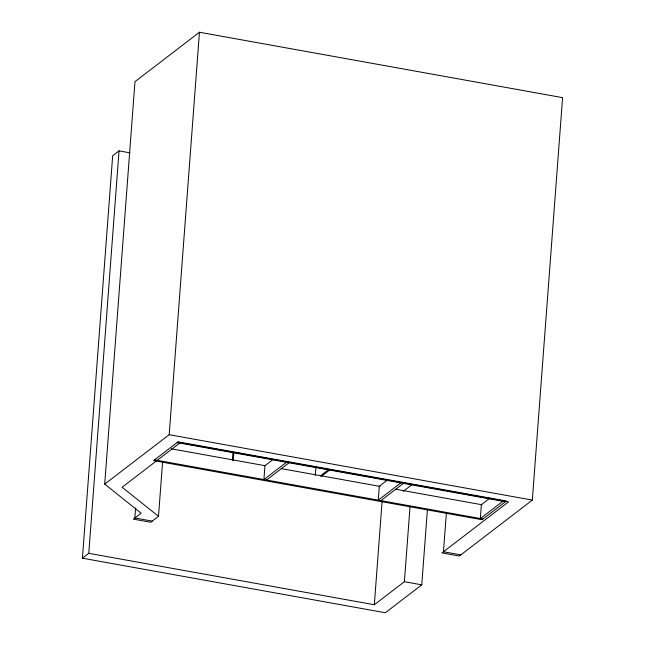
<?xml version="1.0" encoding="UTF-8"?>
<svg xmlns="http://www.w3.org/2000/svg" width="645" height="645" viewBox="0 0 645 645"><rect width="100%" height="100%" fill="white"/><g stroke="black" fill="none" stroke-linecap="round" stroke-linejoin="round"><path stroke-width="0.97" d="M427.425 509.566L421.766 584.838L385.347 612.75L82.415 558.191L112.673 155.743L119.035 150.874L129.943 152.833M82.415 558.191L88.776 553.321L119.035 150.874M104.716 484.113L134.974 81.665L199.45 32.25L562.585 97.645L532.327 500.093L459.337 556.038L441.962 552.91L508.591 501.842L180.205 442.704L122.099 487.241L158.501 516.322L150.737 522.273L133.362 519.144L141.126 513.194L104.716 484.113L169.192 434.698L532.327 500.093M135.619 507.954L134.861 517.991L152.236 521.12M158.501 516.322L162.58 462.126M169.192 434.698L199.45 32.25M232.361 460.28L232.966 452.25M233.24 460.554L233.845 452.524M315.332 475.341L315.929 467.061M88.776 553.321L374.326 604.744L382.098 501.375M374.326 604.744L404.391 581.709L410.051 506.438M446.404 512.614L443.462 551.757L460.836 554.885M272.73 459.732L264.958 465.69L263.91 479.566L286.453 462.288M266.514 480.033L289.057 462.755M320.468 475.825L328.337 469.786M321.154 476.534L329.813 469.899M387.089 480.323L379.316 486.282L378.268 500.165L400.811 482.887M380.873 500.633L403.415 483.355M403.246 491.321L411.905 484.685M489.926 498.109L481.372 504.664L480.332 518.54L502.874 501.262M177.093 442.591L505.47 501.729M171.425 448.839L265.393 465.754M281.22 468.609L380.131 486.419M395.949 489.273L482 504.769M154.558 459.861L482.936 518.999M404.391 581.709L421.766 584.838M178.044 441.865L153.607 460.594L481.984 519.733L506.422 501.004L178.044 441.865"/></g></svg>
